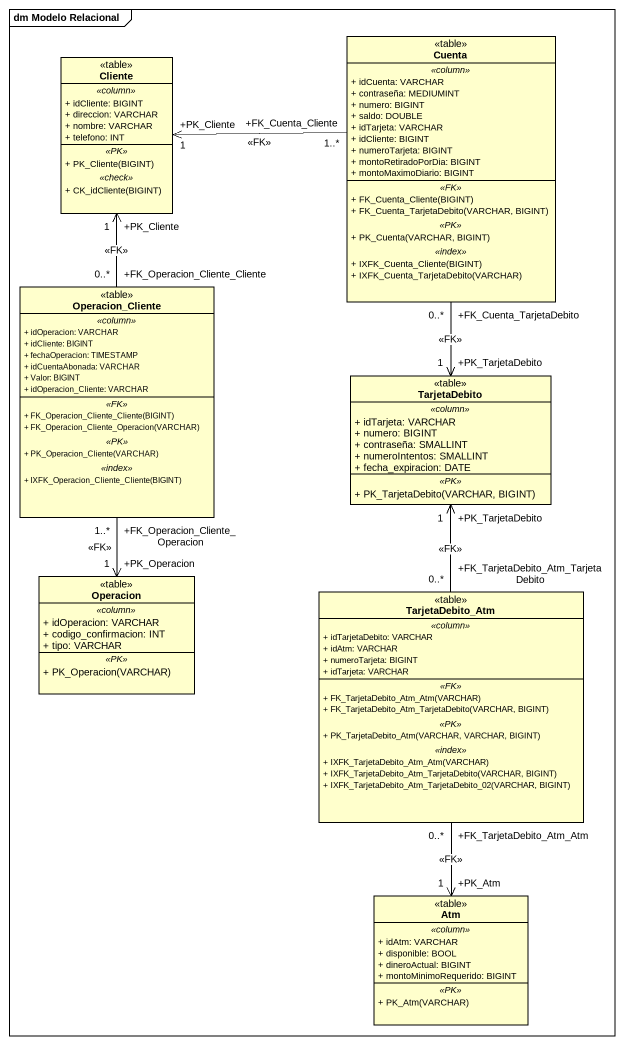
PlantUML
@startuml
mainframe dm Modelo Relacional
hide circle
hide empty members
skinparam classAttributeIconSize 0
class Cliente <<table>> {
  .. <<column>> ..
  + idCliente: BIGINT
  + direccion: VARCHAR
  + nombre: VARCHAR
  + telefono: INT
  .. <<PK>> ..
  + PK_Cliente(BIGINT)
  .. <<check>> ..
  + CK_idCliente(BIGINT)
}
class Cuenta <<table>> {
  .. <<column>> ..
  + idCuenta: VARCHAR
  + contraseña: MEDIUMINT
  + numero: BIGINT
  + saldo: DOUBLE
  + idTarjeta: VARCHAR
  + idCliente: BIGINT
  + numeroTarjeta: BIGINT
  + montoRetiradoPorDia: BIGINT
  + montoMaximoDiario: BIGINT
  .. <<FK>> ..
  + FK_Cuenta_Cliente(BIGINT)
  + FK_Cuenta_TarjetaDebito(VARCHAR, BIGINT)
  .. <<PK>> ..
  + PK_Cuenta(VARCHAR, BIGINT)
  .. <<index>> ..
  + IXFK_Cuenta_Cliente(BIGINT)
  + IXFK_Cuenta_TarjetaDebito(VARCHAR)
}
class Operacion_Cliente <<table>> {
  .. <<column>> ..
  + idOperacion: VARCHAR
  + idCliente: BIGINT
  + fechaOperacion: TIMESTAMP
  + idCuentaAbonada: VARCHAR
  + Valor: BIGINT
  + idOperacion_Cliente: VARCHAR
  .. <<FK>> ..
  + FK_Operacion_Cliente_Cliente(BIGINT)
  + FK_Operacion_Cliente_Operacion(VARCHAR)
  .. <<PK>> ..
  + PK_Operacion_Cliente(VARCHAR)
  .. <<index>> ..
  + IXFK_Operacion_Cliente_Cliente(BIGINT)
}
class TarjetaDebito <<table>> {
  .. <<column>> ..
  + idTarjeta: VARCHAR
  + numero: BIGINT
  + contraseña: SMALLINT
  + numeroIntentos: SMALLINT
  + fecha_expiracion: DATE
  .. <<PK>> ..
  + PK_TarjetaDebito(VARCHAR, BIGINT)
}
class Operacion <<table>> {
  .. <<column>> ..
  + idOperacion: VARCHAR
  + codigo_confirmacion: INT
  + tipo: VARCHAR
  .. <<PK>> ..
  + PK_Operacion(VARCHAR)
}
class TarjetaDebito_Atm <<table>> {
  .. <<column>> ..
  + idTarjetaDebito: VARCHAR
  + idAtm: VARCHAR
  + numeroTarjeta: BIGINT
  + idTarjeta: VARCHAR
  .. <<FK>> ..
  + FK_TarjetaDebito_Atm_Atm(VARCHAR)
  + FK_TarjetaDebito_Atm_TarjetaDebito(VARCHAR, BIGINT)
  .. <<PK>> ..
  + PK_TarjetaDebito_Atm(VARCHAR, VARCHAR, BIGINT)
  .. <<index>> ..
  + IXFK_TarjetaDebito_Atm_Atm(VARCHAR)
  + IXFK_TarjetaDebito_Atm_TarjetaDebito(VARCHAR, BIGINT)
  + IXFK_TarjetaDebito_Atm_TarjetaDebito_02(VARCHAR, BIGINT)
}
class Atm <<table>> {
  .. <<column>> ..
  + idAtm: VARCHAR
  + disponible: BOOL
  + dineroActual: BIGINT
  + montoMinimoRequerido: BIGINT
  .. <<PK>> ..
  + PK_Atm(VARCHAR)
}
Cuenta "+FK_Cuenta_Cliente\n1..*" -left-> "+PK_Cliente\n1" Cliente : <<FK>>
Cuenta "+FK_Cuenta_TarjetaDebito\n0..*" --> "+PK_TarjetaDebito\n1" TarjetaDebito : <<FK>>
Operacion_Cliente "+FK_Operacion_Cliente_Cliente\n0..*" -up-> "+PK_Cliente\n1" Cliente : <<FK>>
Operacion_Cliente "+FK_Operacion_Cliente_Operacion\n1..*" --> "+PK_Operacion\n1" Operacion : <<FK>>
TarjetaDebito_Atm "+FK_TarjetaDebito_Atm_TarjetaDebito\n0..*" -up-> "+PK_TarjetaDebito\n1" TarjetaDebito : <<FK>>
TarjetaDebito_Atm "+FK_TarjetaDebito_Atm_Atm\n0..*" --> "+PK_Atm\n1" Atm : <<FK>>
@enduml
